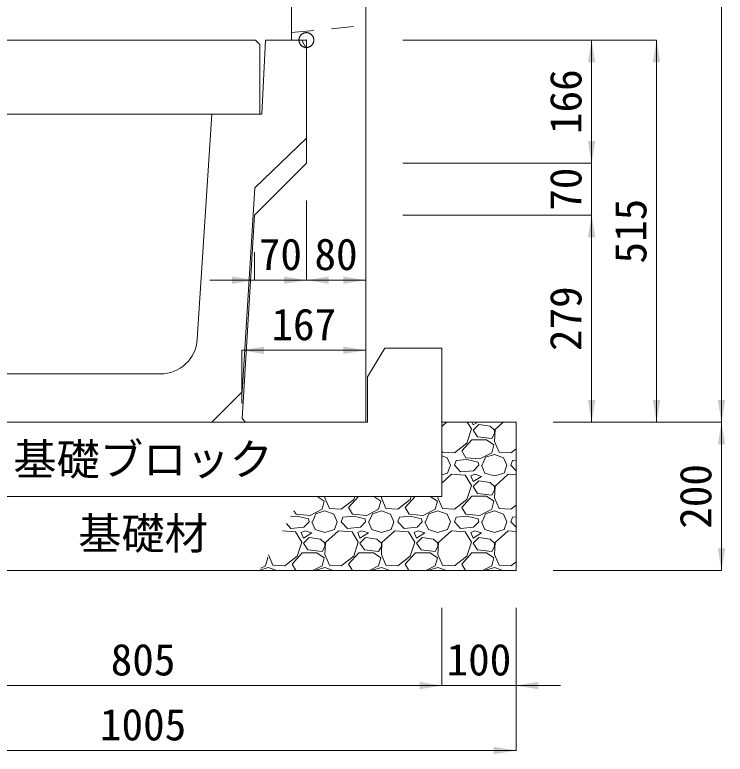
# Model space of a CAD drawing. Units: millimetres at full size, sheet at 1:40. Extents: x 206103 to 244503, y 883348 to 903496.
# Drawn here: x 216019 to 216976, y 893801 to 894797 of the extents above; entities that cross this region are included whole.
import ezdxf
from ezdxf.enums import TextEntityAlignment as Align

# ---------------------------------------------------------------- set-up
doc = ezdxf.new("R2010")
doc.units = ezdxf.units.MM
doc.header["$LTSCALE"] = 40
doc.header["$PDMODE"] = 32
doc.header["$PDSIZE"] = 20
doc.linetypes.add('USER1', pattern=[28.575, 19.05, -3.175, 3.175, -3.175])
doc.linetypes.add('USER2', pattern=[1.35, 0.75, -0.6])
for name, color, linetype, lineweight in [('パネックスKUS', 2, 'Continuous', 20), ('基礎ブロック', 2, 'Continuous', 13), ('基礎材', 7, 'Continuous', 15), ('寸法線', 7, 'Continuous', 13), ('本体', 2, 'Continuous', 13), ('補助線', 8, 'USER1', 13), ('ﾊｯﾁﾝｸﾞ', 7, 'Continuous', 5)]:
    doc.layers.add(name, color=color, linetype=linetype, lineweight=lineweight)
doc.layers.add('文字', color=7, linetype='Continuous')
doc.styles.add('ＭＳ ゴシック', font='')
doc.styles.get('ＭＳ ゴシック').set_extended_font_data('MS Gothic')

# ---------------------------------------------------------------- blocks, each defined once
blk = doc.blocks.new('filled_arrow')
at = {"color": 0, "linetype": 'Continuous', "lineweight": -2}
blk.add_solid([(7.5, 1.25), (0, 0), (7.5, -1.25)], dxfattribs=at)

msp = doc.modelspace()

# ---------------------------------------------------------------- linework, layer by layer
at = {"layer": 'パネックスKUS'}
for p, q in [((216491.71, 894248.33), (216491.71, 895463.33)), ((216391.71, 895458.33), (216391.71, 894763.33)), ((216391.71, 894763.33), (216411.71, 894763.33)), ((216411.71, 894763.33), (216411.71, 894597.33)), ((216411.71, 894597.33), (216341.71, 894527.33)), ((216341.71, 894527.33), (216325, 894253.32)), ((216329.71, 894248.33), (216325, 894253.32)), ((216329.71, 894248.33), (216491.71, 894248.33))]:
    msp.add_line(p, q, dxfattribs=at)
at = {"layer": 'パネックスKUS', "linetype": 'USER2', "lineweight": 9}
msp.add_line((216391.71, 894773.33), (216491.71, 894783.33), dxfattribs=at)
msp.add_line((216391.71, 894773.33), (216491.71, 894783.33), dxfattribs=at)
at = {"layer": '基礎ブロック'}
for p, q in [((216517.21, 894348.33), (216494.21, 894309.33)), ((216594.21, 894348.33), (216517.21, 894348.33)), ((216594.21, 894248.33), (216594.21, 894348.33)), ((216494.21, 894309.33), (216494.21, 894248.33)), ((216494.21, 894248.33), (215889.21, 894248.33)), ((216594.21, 894248.33), (216594.21, 894148.33)), ((215789.21, 894148.33), (216594.21, 894148.33))]:
    msp.add_line(p, q, dxfattribs=at)
at = {"layer": '基礎材', "lineweight": 13}
msp.add_line((216694.21, 894248.33), (216594.21, 894248.33), dxfattribs=at)
at = {"layer": '基礎材'}
for p, q in [((216694.21, 894048.33), (216694.21, 894248.33)), ((215689.21, 894048.33), (216694.21, 894048.33))]:
    msp.add_line(p, q, dxfattribs=at)
at = {"layer": '寸法線'}
for p, q in [((216971.05, 894248.33), (216971.05, 895463.33)), ((216341.71, 894763.33), (215841.71, 894763.33)), ((216541.71, 894763.33), (216883.55, 894763.33)), ((216541.71, 894763.33), (216796.05, 894763.33)), ((216796.05, 894763.33), (216796.05, 894597.33)), ((216883.55, 894763.33), (216883.55, 894248.33)), ((216796.05, 894657.33), (216796.05, 894467.33)), ((216541.71, 894597.33), (216796.05, 894597.33)), ((216541.71, 894597.33), (216796.05, 894597.33)), ((216411.71, 894547.33), (216411.71, 894439.74)), ((216411.71, 894547.33), (216411.71, 894439.74)), ((216491.71, 894547.33), (216491.71, 894439.74)), ((216541.71, 894527.33), (216796.05, 894527.33)), ((216541.71, 894527.33), (216796.05, 894527.33)), ((216796.05, 894527.33), (216796.05, 894248.33)), ((216341.71, 894477.33), (216341.71, 894439.74)), ((216471.71, 894439.74), (216281.71, 894439.74)), ((216351.71, 894439.74), (216491.71, 894439.74)), ((216324.71, 894345.25), (216491.71, 894345.25)), ((216324.71, 894273.33), (216324.71, 894345.25)), ((216491.71, 894273.33), (216491.71, 894345.25)), ((216744.21, 894248.33), (216971.05, 894248.33)), ((216744.21, 894248.33), (216883.55, 894248.33)), ((216744.21, 894248.33), (216796.05, 894248.33)), ((216744.21, 894248.33), (216971.05, 894248.33)), ((216971.05, 894248.33), (216971.05, 894048.33)), ((216744.21, 894048.33), (216971.05, 894048.33)), ((216594.21, 893998.33), (216594.21, 893893.39)), ((216594.21, 893998.33), (216594.21, 893893.39)), ((216694.21, 893998.33), (216694.21, 893893.39)), ((216694.21, 893998.33), (216694.21, 893805.89)), ((215789.21, 893893.39), (216594.21, 893893.39)), ((216534.21, 893893.39), (216754.21, 893893.39)), ((216694.21, 893805.89), (215689.21, 893805.89))]:
    msp.add_line(p, q, dxfattribs=at)
at = {"layer": '本体'}
for p, q in [((216356.71, 894763.33), (216351.71, 894663.33)), ((216356.71, 894763.33), (216405.71, 894763.33)), ((216411.71, 894751.33), (216405.71, 894763.33)), ((216411.71, 894751.33), (216411.71, 894631.33)), ((216284.21, 894663.33), (216264.72, 894360.12)), ((216284.21, 894663.33), (216351.71, 894663.33)), ((216411.71, 894631.33), (216342.21, 894564.33)), ((216342.21, 894564.33), (216325.23, 894289.35)), ((216003.6, 894313.33), (216214.82, 894313.33)), ((216284.21, 894248.33), (216325.23, 894289.35)), ((215934.21, 894248.33), (216284.21, 894248.33))]:
    msp.add_line(p, q, dxfattribs=at)
at = {"layer": '本体', "lineweight": 20}
msp.add_lwpolyline([(215869.21, 894663.33), (215869.21, 894757.33), (215875.21, 894763.33), (216343.21, 894763.33), (216349.21, 894757.33), (216349.21, 894663.33)], close=True, dxfattribs=at)
at = {"layer": '本体'}
msp.add_arc((216214.82, 894363.33), 50, 270, 356.32176, dxfattribs=at)
at = {"layer": '補助線'}
msp.add_point((216411.71, 894763.33), dxfattribs=at)
at = {"layer": 'ﾊｯﾁﾝｸﾞ'}
for p, q in [((216600.59, 894248.33), (216594.21, 894242.5)), ((216634, 894239.25), (216628.46, 894248.33)), ((216634.79, 894248.33), (216636.29, 894244.58)), ((216636.29, 894244.58), (216642.53, 894248.33)), ((216643.91, 894245.35), (216636.29, 894237.73)), ((216659.15, 894243.06), (216643.91, 894245.35)), ((216676.79, 894248.33), (216666.01, 894238.49)), ((216627.91, 894220.2), (216634, 894239.25)), ((216636.29, 894237.73), (216642.39, 894228.58)), ((216665.25, 894237.73), (216659.15, 894243.06)), ((216666.01, 894238.49), (216665.25, 894222.49)), ((216665.25, 894233.15), (216665.25, 894237.73)), ((216642.39, 894228.58), (216661.44, 894226.3)), ((216661.44, 894226.3), (216665.25, 894233.15)), ((216611.14, 894207.25), (216627.91, 894220.2)), ((216621.05, 894209.53), (216634.77, 894224.77)), ((216634.77, 894224.77), (216654.58, 894224.77)), ((216654.58, 894224.77), (216664.48, 894217.91)), ((216664.48, 894217.91), (216661.44, 894207.25)), ((216665.25, 894222.49), (216671.34, 894208.01)), ((216594.21, 894210.23), (216595.14, 894208.01)), ((216595.14, 894208.01), (216611.14, 894207.25)), ((216626.38, 894200.39), (216621.05, 894209.53)), ((216661.44, 894207.25), (216645.43, 894198.86)), ((216671.34, 894208.01), (216687.34, 894207.25)), ((216687.34, 894207.25), (216694.21, 894212.55)), ((216594.21, 894203.03), (216601.24, 894200.39)), ((216601.24, 894200.39), (216605.81, 894190.48)), ((216611.14, 894190.48), (216613.43, 894196.58)), ((216627.91, 894198.1), (216613.43, 894196.58)), ((216645.43, 894198.86), (216626.38, 894200.39)), ((216643.15, 894194.29), (216627.91, 894198.1)), ((216648.48, 894190.48), (216653.05, 894201.15)), ((216653.05, 894201.15), (216665.25, 894204.96)), ((216665.25, 894204.96), (216677.44, 894200.39)), ((216677.44, 894200.39), (216682.01, 894190.48)), ((216687.34, 894190.48), (216689.63, 894196.58)), ((216694.21, 894197.06), (216689.63, 894196.58)), ((216602, 894179.81), (216605.81, 894190.48)), ((216619.53, 894181.34), (216611.14, 894190.48)), ((216643.91, 894190.48), (216637.05, 894182.86)), ((216643.91, 894190.48), (216643.15, 894194.29)), ((216647.72, 894190.48), (216652.29, 894179.81)), ((216678.2, 894179.81), (216682.01, 894190.48)), ((216694.21, 894183), (216687.34, 894190.48)), ((216594.21, 894177.52), (216602, 894179.81)), ((216607.33, 894178.29), (216594.21, 894166.3)), ((216625.62, 894176.77), (216607.33, 894178.29)), ((216637.05, 894182.86), (216619.53, 894181.34)), ((216634, 894163.05), (216625.62, 894176.77)), ((216638.58, 894178.29), (216633.24, 894176)), ((216633.24, 894176), (216636.29, 894168.38)), ((216647.72, 894175.24), (216638.58, 894178.29)), ((216652.29, 894179.81), (216665.25, 894176)), ((216665.25, 894176), (216678.2, 894179.81)), ((216683.53, 894178.29), (216666.01, 894162.29)), ((216694.21, 894177.4), (216683.53, 894178.29)), ((216636.29, 894168.38), (216647.72, 894175.24)), ((216643.91, 894169.15), (216636.29, 894161.53)), ((216659.15, 894166.86), (216643.91, 894169.15)), ((216665.25, 894161.53), (216659.15, 894166.86)), ((216627.91, 894144), (216634, 894163.05)), ((216636.29, 894161.53), (216642.39, 894152.38)), ((216661.44, 894150.1), (216665.25, 894156.95)), ((216666.01, 894162.29), (216665.25, 894146.29)), ((216665.25, 894156.95), (216665.25, 894161.53)), ((216426.33, 894148.33), (216435.88, 894141.71)), ((216436.74, 894148.33), (216436.65, 894146.29)), ((216436.65, 894146.29), (216442.74, 894131.81)), ((216468.65, 894133.33), (216482.15, 894148.33)), ((216475.51, 894144), (216476.89, 894148.33)), ((216502.53, 894148.33), (216512.08, 894141.71)), ((216512.94, 894148.33), (216512.85, 894146.29)), ((216512.85, 894146.29), (216518.94, 894131.81)), ((216544.85, 894133.33), (216558.35, 894148.33)), ((216551.71, 894144), (216553.09, 894148.33)), ((216578.73, 894148.33), (216588.28, 894141.71)), ((216589.14, 894148.33), (216589.05, 894146.29)), ((216589.05, 894146.29), (216595.14, 894131.81)), ((216621.05, 894133.33), (216634.77, 894148.57)), ((216634.77, 894148.57), (216654.58, 894148.57)), ((216642.39, 894152.38), (216661.44, 894150.1)), ((216654.58, 894148.57), (216664.48, 894141.71)), ((216665.25, 894146.29), (216671.34, 894131.81)), ((216435.88, 894141.71), (216432.84, 894131.05)), ((216458.74, 894131.05), (216475.51, 894144)), ((216512.08, 894141.71), (216509.04, 894131.05)), ((216534.94, 894131.05), (216551.71, 894144)), ((216588.28, 894141.71), (216585.24, 894131.05)), ((216611.14, 894131.05), (216627.91, 894144)), ((216664.48, 894141.71), (216661.44, 894131.05)), ((216687.34, 894131.05), (216694.21, 894136.35)), ((216397.78, 894124.19), (216395, 894128.95)), ((216432.84, 894131.05), (216416.83, 894122.66)), ((216424.45, 894124.95), (216436.65, 894128.76)), ((216436.65, 894128.76), (216448.84, 894124.19)), ((216442.74, 894131.81), (216458.74, 894131.05)), ((216473.98, 894124.19), (216468.65, 894133.33)), ((216509.04, 894131.05), (216493.03, 894122.66)), ((216500.65, 894124.95), (216512.85, 894128.76)), ((216512.85, 894128.76), (216525.04, 894124.19)), ((216518.94, 894131.81), (216534.94, 894131.05)), ((216550.18, 894124.19), (216544.85, 894133.33)), ((216585.24, 894131.05), (216569.23, 894122.66)), ((216576.85, 894124.95), (216589.05, 894128.76)), ((216589.05, 894128.76), (216601.24, 894124.19)), ((216595.14, 894131.81), (216611.14, 894131.05)), ((216626.38, 894124.19), (216621.05, 894133.33)), ((216661.44, 894131.05), (216645.43, 894122.66)), ((216653.05, 894124.95), (216665.25, 894128.76)), ((216665.25, 894128.76), (216677.44, 894124.19)), ((216671.34, 894131.81), (216687.34, 894131.05)), ((216399.31, 894121.9), (216390.39, 894120.96)), ((216416.83, 894122.66), (216397.78, 894124.19)), ((216414.55, 894118.09), (216399.31, 894121.9)), ((216415.31, 894114.28), (216414.55, 894118.09)), ((216419.88, 894114.28), (216424.45, 894124.95)), ((216448.84, 894124.19), (216453.41, 894114.28)), ((216458.74, 894114.28), (216461.03, 894120.38)), ((216475.51, 894121.9), (216461.03, 894120.38)), ((216493.03, 894122.66), (216473.98, 894124.19)), ((216490.75, 894118.09), (216475.51, 894121.9)), ((216491.51, 894114.28), (216490.75, 894118.09)), ((216496.08, 894114.28), (216500.65, 894124.95)), ((216525.04, 894124.19), (216529.61, 894114.28)), ((216534.94, 894114.28), (216537.23, 894120.38)), ((216551.71, 894121.9), (216537.23, 894120.38)), ((216569.23, 894122.66), (216550.18, 894124.19)), ((216566.95, 894118.09), (216551.71, 894121.9)), ((216567.71, 894114.28), (216566.95, 894118.09)), ((216572.28, 894114.28), (216576.85, 894124.95)), ((216601.24, 894124.19), (216605.81, 894114.28)), ((216611.14, 894114.28), (216613.43, 894120.38)), ((216627.91, 894121.9), (216613.43, 894120.38)), ((216645.43, 894122.66), (216626.38, 894124.19)), ((216643.15, 894118.09), (216627.91, 894121.9)), ((216643.91, 894114.28), (216643.15, 894118.09)), ((216648.48, 894114.28), (216653.05, 894124.95)), ((216677.44, 894124.19), (216682.01, 894114.28)), ((216687.34, 894114.28), (216689.63, 894120.38)), ((216694.21, 894120.86), (216689.63, 894120.38)), ((216390.93, 894105.14), (216384.99, 894111.61)), ((216408.45, 894106.66), (216390.93, 894105.14)), ((216415.31, 894114.28), (216408.45, 894106.66)), ((216419.12, 894114.28), (216423.69, 894103.61)), ((216449.6, 894103.61), (216453.41, 894114.28)), ((216467.13, 894105.14), (216458.74, 894114.28)), ((216484.65, 894106.66), (216467.13, 894105.14)), ((216491.51, 894114.28), (216484.65, 894106.66)), ((216495.32, 894114.28), (216499.89, 894103.61)), ((216525.8, 894103.61), (216529.61, 894114.28)), ((216543.33, 894105.14), (216534.94, 894114.28)), ((216560.85, 894106.66), (216543.33, 894105.14)), ((216567.71, 894114.28), (216560.85, 894106.66)), ((216571.52, 894114.28), (216576.09, 894103.61)), ((216602, 894103.61), (216605.81, 894114.28)), ((216619.53, 894105.14), (216611.14, 894114.28)), ((216637.05, 894106.66), (216619.53, 894105.14)), ((216643.91, 894114.28), (216637.05, 894106.66)), ((216647.72, 894114.28), (216652.29, 894103.61)), ((216678.2, 894103.61), (216682.01, 894114.28)), ((216694.21, 894106.8), (216687.34, 894114.28)), ((216397.02, 894100.57), (216379.46, 894102.03)), ((216405.4, 894086.85), (216397.02, 894100.57)), ((216409.98, 894102.09), (216404.64, 894099.8)), ((216404.64, 894099.8), (216407.69, 894092.18)), ((216407.69, 894092.18), (216419.12, 894099.04)), ((216419.12, 894099.04), (216409.98, 894102.09)), ((216423.69, 894103.61), (216436.65, 894099.8)), ((216436.65, 894099.8), (216449.6, 894103.61)), ((216454.93, 894102.09), (216437.41, 894086.09)), ((216473.22, 894100.57), (216454.93, 894102.09)), ((216481.6, 894086.85), (216473.22, 894100.57)), ((216486.18, 894102.09), (216480.84, 894099.8)), ((216480.84, 894099.8), (216483.89, 894092.18)), ((216483.89, 894092.18), (216495.32, 894099.04)), ((216495.32, 894099.04), (216486.18, 894102.09)), ((216499.89, 894103.61), (216512.85, 894099.8)), ((216512.85, 894099.8), (216525.8, 894103.61)), ((216531.13, 894102.09), (216513.61, 894086.09)), ((216549.42, 894100.57), (216531.13, 894102.09)), ((216557.8, 894086.85), (216549.42, 894100.57)), ((216562.38, 894102.09), (216557.04, 894099.8)), ((216557.04, 894099.8), (216560.09, 894092.18)), ((216560.09, 894092.18), (216571.52, 894099.04)), ((216571.52, 894099.04), (216562.38, 894102.09)), ((216576.09, 894103.61), (216589.05, 894099.8)), ((216589.05, 894099.8), (216602, 894103.61)), ((216607.33, 894102.09), (216589.81, 894086.09)), ((216625.62, 894100.57), (216607.33, 894102.09)), ((216634, 894086.85), (216625.62, 894100.57)), ((216638.58, 894102.09), (216633.24, 894099.8)), ((216633.24, 894099.8), (216636.29, 894092.18)), ((216636.29, 894092.18), (216647.72, 894099.04)), ((216647.72, 894099.04), (216638.58, 894102.09)), ((216652.29, 894103.61), (216665.25, 894099.8)), ((216665.25, 894099.8), (216678.2, 894103.61)), ((216683.53, 894102.09), (216666.01, 894086.09)), ((216694.21, 894101.2), (216683.53, 894102.09)), ((216399.31, 894067.8), (216405.4, 894086.85)), ((216415.31, 894092.95), (216407.69, 894085.33)), ((216430.55, 894090.66), (216415.31, 894092.95)), ((216436.65, 894085.33), (216430.55, 894090.66)), ((216437.41, 894086.09), (216436.65, 894070.09)), ((216475.51, 894067.8), (216481.6, 894086.85)), ((216491.51, 894092.95), (216483.89, 894085.33)), ((216506.75, 894090.66), (216491.51, 894092.95)), ((216512.85, 894085.33), (216506.75, 894090.66)), ((216513.61, 894086.09), (216512.85, 894070.09)), ((216551.71, 894067.8), (216557.8, 894086.85)), ((216567.71, 894092.95), (216560.09, 894085.33)), ((216582.95, 894090.66), (216567.71, 894092.95)), ((216589.05, 894085.33), (216582.95, 894090.66)), ((216589.81, 894086.09), (216589.05, 894070.09)), ((216627.91, 894067.8), (216634, 894086.85)), ((216643.91, 894092.95), (216636.29, 894085.33)), ((216659.15, 894090.66), (216643.91, 894092.95)), ((216665.25, 894085.33), (216659.15, 894090.66)), ((216666.01, 894086.09), (216665.25, 894070.09)), ((216407.69, 894085.33), (216413.79, 894076.18)), ((216413.79, 894076.18), (216432.84, 894073.9)), ((216432.84, 894073.9), (216436.65, 894080.75)), ((216436.65, 894080.75), (216436.65, 894085.33)), ((216483.89, 894085.33), (216489.99, 894076.18)), ((216489.99, 894076.18), (216509.04, 894073.9)), ((216509.04, 894073.9), (216512.85, 894080.75)), ((216512.85, 894080.75), (216512.85, 894085.33)), ((216560.09, 894085.33), (216566.19, 894076.18)), ((216566.19, 894076.18), (216585.24, 894073.9)), ((216585.24, 894073.9), (216589.05, 894080.75)), ((216589.05, 894080.75), (216589.05, 894085.33)), ((216636.29, 894085.33), (216642.39, 894076.18)), ((216642.39, 894076.18), (216661.44, 894073.9)), ((216661.44, 894073.9), (216665.25, 894080.75)), ((216665.25, 894080.75), (216665.25, 894085.33)), ((216358.75, 894066.16), (216359.68, 894065.51)), ((216360.69, 894069.51), (216366.54, 894055.61)), ((216382.54, 894054.85), (216399.31, 894067.8)), ((216392.45, 894057.13), (216406.17, 894072.37)), ((216406.17, 894072.37), (216425.98, 894072.37)), ((216425.98, 894072.37), (216435.88, 894065.51)), ((216436.65, 894070.09), (216442.74, 894055.61)), ((216458.74, 894054.85), (216475.51, 894067.8)), ((216468.65, 894057.13), (216482.37, 894072.37)), ((216482.37, 894072.37), (216502.18, 894072.37)), ((216502.18, 894072.37), (216512.08, 894065.51)), ((216512.85, 894070.09), (216518.94, 894055.61)), ((216534.94, 894054.85), (216551.71, 894067.8)), ((216544.85, 894057.13), (216558.57, 894072.37)), ((216558.57, 894072.37), (216578.38, 894072.37)), ((216578.38, 894072.37), (216588.28, 894065.51)), ((216589.05, 894070.09), (216595.14, 894055.61)), ((216611.14, 894054.85), (216627.91, 894067.8)), ((216621.05, 894057.13), (216634.77, 894072.37)), ((216634.77, 894072.37), (216654.58, 894072.37)), ((216654.58, 894072.37), (216664.48, 894065.51)), ((216665.25, 894070.09), (216671.34, 894055.61)), ((216359.68, 894065.51), (216356.64, 894054.85)), ((216397.59, 894048.33), (216392.45, 894057.13)), ((216435.88, 894065.51), (216432.84, 894054.85)), ((216473.79, 894048.33), (216468.65, 894057.13)), ((216512.08, 894065.51), (216509.04, 894054.85)), ((216549.99, 894048.33), (216544.85, 894057.13)), ((216588.28, 894065.51), (216585.24, 894054.85)), ((216626.19, 894048.33), (216621.05, 894057.13)), ((216664.48, 894065.51), (216661.44, 894054.85)), ((216687.34, 894054.85), (216694.21, 894060.15)), ((216348.8, 894048.92), (216360.45, 894052.56)), ((216356.64, 894054.85), (216350.3, 894051.53)), ((216360.45, 894052.56), (216371.73, 894048.33)), ((216366.54, 894055.61), (216382.54, 894054.85)), ((216432.84, 894054.85), (216420.4, 894048.33)), ((216424.28, 894048.33), (216424.45, 894048.75)), ((216424.45, 894048.75), (216436.65, 894052.56)), ((216436.65, 894052.56), (216447.93, 894048.33)), ((216442.74, 894055.61), (216458.74, 894054.85)), ((216509.04, 894054.85), (216496.6, 894048.33)), ((216500.48, 894048.33), (216500.65, 894048.75)), ((216500.65, 894048.75), (216512.85, 894052.56)), ((216512.85, 894052.56), (216524.13, 894048.33)), ((216518.94, 894055.61), (216534.94, 894054.85)), ((216585.24, 894054.85), (216572.8, 894048.33)), ((216576.68, 894048.33), (216576.85, 894048.75)), ((216576.85, 894048.75), (216589.05, 894052.56)), ((216589.05, 894052.56), (216600.33, 894048.33)), ((216595.14, 894055.61), (216611.14, 894054.85)), ((216661.44, 894054.85), (216649, 894048.33)), ((216652.88, 894048.33), (216653.05, 894048.75)), ((216653.05, 894048.75), (216665.25, 894052.56)), ((216665.25, 894052.56), (216676.53, 894048.33)), ((216671.34, 894055.61), (216687.34, 894054.85))]:
    msp.add_line(p, q, dxfattribs=at)

# ---------------------------------------------------------------- block references
at = {"layer": '寸法線', "xscale": 4, "yscale": 4}
for p, rotation in [((216796.05, 894763.33), 270), ((216883.55, 894763.33), 270), ((216796.05, 894597.33), 90), ((216796.05, 894597.33), 90), ((216796.05, 894527.33), 270), ((216796.05, 894527.33), 270), ((216341.71, 894439.74), 180), ((216411.71, 894439.74), 180), ((216491.71, 894439.74), 180), ((216491.71, 894345.25), 180), ((216796.05, 894248.33), 90), ((216883.55, 894248.33), 90), ((216971.05, 894248.33), 90), ((216971.05, 894248.33), 270), ((216971.05, 894048.33), 90), ((216594.21, 893893.39), 180), ((216594.21, 893893.39), 180), ((216694.21, 893805.89), 180)]:
    msp.add_blockref('filled_arrow', p, dxfattribs=dict(at, rotation=rotation))
for p in [(216411.71, 894439.74), (216324.71, 894345.25), (216694.21, 893893.39)]:
    msp.add_blockref('filled_arrow', p, dxfattribs=at)

# ---------------------------------------------------------------- texts
at = {"layer": '寸法線', "style": 'ＭＳ ゴシック'}
for s, p in [('166', (216761.05, 894680.33)), ('70', (216761.05, 894562.33)), ('515', (216848.55, 894505.83)), ('279', (216761.05, 894387.83)), ('200', (216936.05, 894148.33))]:
    msp.add_text(s, height=42.72, rotation=90, dxfattribs=at).set_placement(p, align=Align.MIDDLE_CENTER)
for s, p in [('70', (216376.71, 894474.74)), ('80', (216451.71, 894474.74)), ('167', (216408.21, 894380.25)), ('805', (216191.71, 893928.39)), ('100', (216644.21, 893928.39)), ('1005', (216191.71, 893840.89))]:
    msp.add_text(s, height=42.72, dxfattribs=at).set_placement(p, align=Align.MIDDLE_CENTER)
at = {"layer": '文字', "style": 'ＭＳ ゴシック'}
for s, p in [('基礎ブロック', (216191.71, 894198.33)), ('基礎ブロック', (216191.71, 894198.33)), ('基礎材', (216191.71, 894098.33))]:
    msp.add_text(s, height=42.72, dxfattribs=at).set_placement(p, align=Align.MIDDLE_CENTER)

doc.saveas('drawing.dxf')
